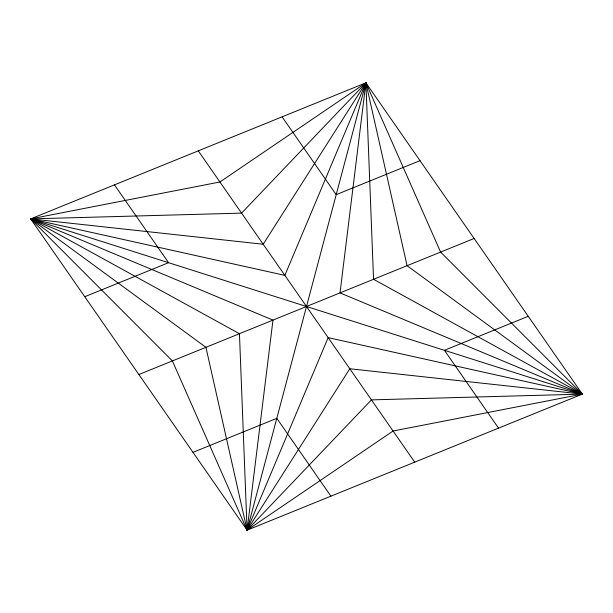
<?xml version="1.0" encoding="UTF-8"?>
<svg xmlns="http://www.w3.org/2000/svg" width="613" height="613" viewBox="0 0 613 613"><rect width="100%" height="100%" fill="white"/><g stroke="black" fill="none" stroke-linecap="round" stroke-linejoin="round"><path stroke-width="0.92" d="M247.1 530.176L272.977 320.109L30.65 218.887L365.9 82.824L582.35 394.113L247.1 530.176L30.65 218.887L219.921 181.984L365.9 82.824L440.601 252.073L582.35 394.113L393.079 431.016L247.1 530.176L172.399 360.927L30.65 218.887L241.568 213.117L365.9 82.824L407.078 265.682L582.35 394.113L371.432 399.883L247.1 530.176L205.922 347.318L30.65 218.887L263.207 244.242L365.9 82.824L373.547 279.29L582.35 394.113L349.793 368.758L247.1 530.176L239.453 333.71L30.65 218.887L284.853 275.375L365.9 82.824L340.023 292.891L582.35 394.113L328.147 337.625L247.1 530.176L365.9 82.824M84.763 296.707L168.575 262.693L114.462 184.873M420.012 160.652L336.2 194.666L282.087 116.838M138.875 374.528L474.125 238.472M192.988 452.348L276.8 418.334L330.913 496.162M528.237 316.293L444.425 350.307L498.538 428.127M30.65 218.887L582.35 394.113M198.275 150.859L414.725 462.141"/></g></svg>
